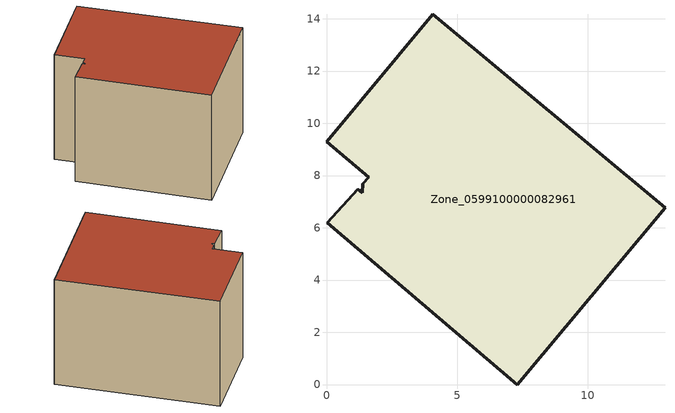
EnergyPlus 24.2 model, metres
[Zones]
Zone_0599100000082961
 floor ground (C_G): 1.37,7.35 1.38,7.68 1.62,7.94 0,9.3 4.06,14.17 12.96,6.77 7.3,0 0.04,6.19 1.2,7.48 z0
 wall outside (C_F): 0,9.3 1.62,7.94 1.38,7.68 1.37,7.35 1.2,7.48 0.04,6.19 7.3,0 12.96,6.77 4.06,14.17 0,9.3 z0:8.38
 roof outside (C_R): 1.38,7.68 1.37,7.35 1.2,7.48 0.04,6.19 7.3,0 12.96,6.77 4.06,14.17 0,9.3 1.62,7.94 z8.38
[BUILDING]
Pand.0599100000082961: North Axis=0; Terrain=City; Loads Convergence Tolerance Value=0.04; Temperature Convergence Tolerance Value=0.4; Solar Distribution=FullExterior; Maximum Number of Warmup Days=25; Minimum Number of Warmup Days=1
[Site:Location]
Rotterdam.The.Hague.AP_ZH_NLD Design_Conditions: Latitude=51.96; Longitude=4.45; Time Zone=1; Elevation=-4.5
[SITE:GROUNDTEMPERATURE:BUILDINGSURFACE]
18, 18, 18, 18, 18, 18, 18, 18, 18, 18, 18, 18
[MATERIAL] Thermal Absorptance=0.9; Solar Absorptance=0.7; Visible Absorptance=0.7
Name | Roughness | Thickness | Conductivity | Density | Specific Heat
G.TC.1946-1964 | MediumSmooth | 0.15 | 1 | 540 | 1210
F.TC.1946-1964 | Rough | 0.3 | 0.857143 | 1920 | 840
R.TC.1946-1964 | MediumRough | 0.2 | 0.235294 | 1500 | 1000
[CONSTRUCTION]
C_G: G.TC.1946-1964
C_F: F.TC.1946-1964
C_R: R.TC.1946-1964
[ZONE]
Zone_0599100000082961: Type=1; Multiplier=1; Ceiling Height=Autocalculate; Volume=Autocalculate; Floor Area=autocalculate; Part of Total Floor Area=Yes
[ZONEINFILTRATION:DESIGNFLOWRATE]
Infil_Zone_0599100000082961: Zone or ZoneList or Space or SpaceList=Zone_0599100000082961; Schedule=AlwaysOn; Design Flow Rate Calculation Method=Flow/Area; Flow Rate per Floor Area=0.003; Constant Term Coefficient=1; Temperature Term Coefficient=0; Velocity Term Coefficient=0; Velocity Squared Term Coefficient=0
[HVACTEMPLATE:ZONE:IDEALLOADSAIRSYSTEM]
Zone_0599100000082961: Maximum Heating Supply Air Temperature=50; Minimum Cooling Supply Air Temperature=13; Maximum Heating Supply Air Humidity Ratio=0.0156; Minimum Cooling Supply Air Humidity Ratio=0.0077; Heating Limit=NoLimit; Cooling Limit=NoLimit; Dehumidification Control Type=ConstantSensibleHeatRatio; Cooling Sensible Heat Ratio=0.7; Dehumidification Setpoint=60; Humidification Control Type=None; Humidification Setpoint=30; Outdoor Air Method=None; Outdoor Air Flow Rate per Person=0.00944; Outdoor Air Flow Rate per Zone Floor Area=0; Outdoor Air Flow Rate per Zone=0; Demand Controlled Ventilation Type=None; Outdoor Air Economizer Type=NoEconomizer; Heat Recovery Type=None; Sensible Heat Recovery Effectiveness=0.7; Latent Heat Recovery Effectiveness=0.65
[ZONECONTROL:THERMOSTAT]
ThermostatControl_Zone_0599100000082961: Zone or ZoneList=Zone_0599100000082961; Control Type Schedule=DualSetpointControlType; Control 1=Thermostat_Zone_0599100000082961; Temperature Difference Between Cutout And Setpoint=0
[THERMOSTATSETPOINT:DUALSETPOINT]
Thermostat_Zone_0599100000082961: Heating Setpoint Temperature Schedule=HeatingSetpoint_Zone_0599100000082961; Cooling Setpoint Temperature Schedule=CoolingSetpoint_Zone_0599100000082961
[SCHEDULE:COMPACT]
HeatingSetpoint_Zone_0599100000082961: Through: 12/31, For: AllDays, Until: 24:00, 21
CoolingSetpoint_Zone_0599100000082961: Through: 12/31, For: AllDays, Until: 24:00, 24
DualSetpointControlType: Through: 12/31, For: AllDays, Until: 24:00, 4
AlwaysOn: Through: 12/31, For: AllDays, Until: 24:00, 1
